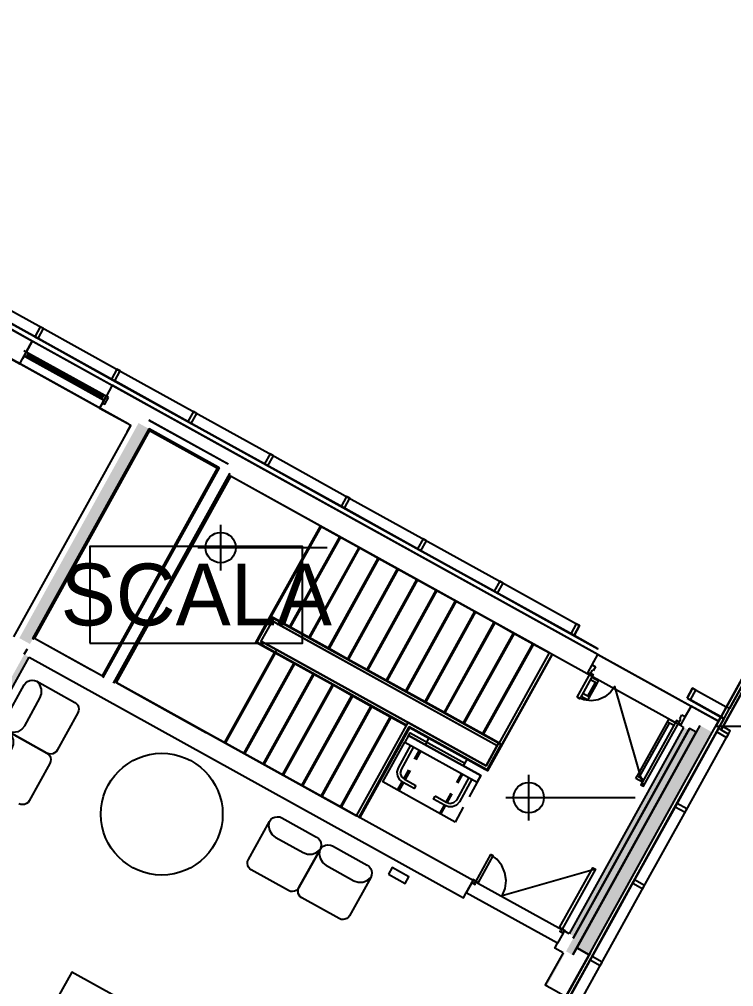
# Model space of a CAD drawing. Header units: metres. Extents: x 2.5 to 42.6, y 0.9 to 31.9.
# Drawn here: x 20.78 to 24.48, y 6.67 to 11.68 of the extents above; entities that cross this region are included whole.
import ezdxf

# ---------------------------------------------------------------- set-up
doc = ezdxf.new("R2010")
doc.units = ezdxf.units.M
for name, color, linetype in [('ARREDI', 9, 'Continuous'), ('INFISSI_VETRATE', 4, 'Continuous'), ('PARETI_STRUTTURE', 7, 'Continuous'), ('PILASTRI_SETTI', 8, 'Continuous'), ('WAYFINDING_RIQUADRI', 7, 'Continuous'), ('WAYFINDING_TESTI', 7, 'Continuous')]:
    doc.layers.add(name, color=color, linetype=linetype)

msp = doc.modelspace()

# ---------------------------------------------------------------- linework, layer by layer
at = {"layer": 'ARREDI'}
for points in [[(20.6749, 10.1408), (20.8729, 10.031), (20.8731, 10.0314), (20.6751, 10.1411)], [(20.8729, 10.031), (21.2689, 9.8115)], [(20.8209, 9.9297), (20.8313, 9.9485), (20.8375, 9.9451), (20.8382, 9.9463), (20.8198, 9.9564), (20.8088, 9.9365)], [(20.8209, 9.9297), (20.8269, 9.9264), (20.8302, 9.9325), (20.8242, 9.9358)], [(20.8312, 9.9342), (20.8283, 9.9358), (20.8273, 9.9341), (20.8302, 9.9325)], [(20.8356, 9.9416), (20.8311, 9.9441), (20.8281, 9.9386), (20.8325, 9.9361)], [(20.8338, 9.9472), (20.833, 9.9457), (20.8365, 9.9438), (20.8373, 9.9452)], [(21.2689, 9.8115), (21.6649, 9.592), (21.6651, 9.5924), (21.2691, 9.8119)], [(21.2099, 9.7141), (21.2132, 9.7202), (21.2073, 9.7235), (21.2039, 9.7174)], [(21.2082, 9.7252), (21.2073, 9.7235), (21.2101, 9.7219), (21.2111, 9.7236)], [(21.2122, 9.7329), (21.2091, 9.7274), (21.2136, 9.7249), (21.2166, 9.7304)], [(21.2099, 9.7141), (21.222, 9.7074), (21.2331, 9.7274), (21.2148, 9.7376), (21.2141, 9.7364), (21.2203, 9.7329)], [(21.2178, 9.7343), (21.2144, 9.7362), (21.2136, 9.7348), (21.217, 9.7329)], [(21.6649, 9.592), (22.061, 9.3725), (22.0612, 9.3728), (21.6651, 9.5924)], [(22.061, 9.3725), (22.457, 9.153), (22.4572, 9.1533), (22.0612, 9.3729)], [(22.457, 9.153), (22.853, 8.9335), (22.8532, 8.9338), (22.4572, 9.1533)], [(24.9544, 9.0081), (24.4577, 8.112)], [(22.8531, 8.9335), (23.2491, 8.714), (23.2493, 8.7143), (22.8532, 8.9338)], [(23.2491, 8.714), (23.6451, 8.4945), (23.6453, 8.4948), (23.2493, 8.7143)], [(23.6451, 8.4945), (23.7771, 8.4213), (23.7773, 8.4217), (23.6453, 8.4948)], [(22.1095, 8.4021), (22.7879, 8.026)], [(24.2467, 8.161), (24.4293, 8.0598), (24.4295, 8.0602), (24.2469, 8.1614)], [(24.4289, 8.06), (24.3963, 8.0011)], [(22.5421, 7.5501), (22.8017, 8.0184)], [(22.8017, 8.0184), (23.1942, 7.8008)], [(22.8017, 8.0184), (23.2046, 7.7951)], [(24.4007, 8.0092), (24.1812, 7.6132), (24.1816, 7.613), (24.4011, 8.009)], [(22.7981, 7.9731), (22.7793, 7.9392), (23.153, 7.7321), (23.1718, 7.766)], [(22.7981, 7.9731), (22.8058, 7.9869), (23.0885, 7.8301), (23.0809, 7.8164)], [(22.8846, 7.9252), (22.9046, 7.9613), (23.1009, 7.8525), (23.0809, 7.8164)], [(23.2729, 7.9103), (23.2806, 7.924)], [(24.1812, 7.6132), (23.9617, 7.2171), (23.9621, 7.217), (24.1816, 7.613)], [(22.6937, 7.2556), (22.7798, 7.2078), (22.7989, 7.2423), (22.7128, 7.29)], [(23.9617, 7.2171), (23.7422, 6.8211), (23.7426, 6.8209), (23.9621, 7.2169)], [(23.7422, 6.8211), (23.6228, 6.6057), (23.6232, 6.6055), (23.7426, 6.8209)], [(21.6486, 6.195), (21.7441, 6.3672), (21.0553, 6.749), (20.9599, 6.5768)]]:
    msp.add_lwpolyline(points, close=True, dxfattribs=at)
for points in [[(20.8729, 10.031), (20.6749, 10.1408)], [(20.8817, 10.0266), (21.2605, 9.8166)], [(21.6649, 9.592), (21.2689, 9.8115)], [(22.061, 9.3725), (21.665, 9.592)], [(22.457, 9.153), (22.061, 9.3725)], [(22.8531, 8.9335), (22.457, 9.153)], [(24.9636, 8.9923), (24.4145, 8.0016)], [(24.4145, 8.0016), (24.9636, 8.9923)], [(23.2491, 8.714), (22.8531, 8.9335)], [(23.6451, 8.4945), (23.2491, 8.714)], [(22.0856, 8.5864), (22.013, 8.4555), (22.0818, 8.5795)], [(22.0917, 8.565), (22.0344, 8.4617), (22.1171, 8.4159)], [(23.2557, 7.9198), (22.0917, 8.565), (22.0344, 8.4617)], [(22.0906, 8.5791), (22.0837, 8.5829), (22.0817, 8.5795)], [(22.0887, 8.5756), (22.0817, 8.5795), (22.0886, 8.5757)], [(22.0837, 8.5829), (22.0818, 8.5795)], [(22.0848, 8.5688), (22.0925, 8.5826)], [(23.2557, 7.9198), (22.0848, 8.5688)], [(22.0856, 8.5864), (23.2806, 7.924)], [(22.0925, 8.5826), (23.2805, 7.924)], [(22.1171, 8.4158), (22.0344, 8.4617)], [(23.7771, 8.4213), (23.6451, 8.4945)], [(22.013, 8.4555), (22.1095, 8.4021), (22.1171, 8.4158), (23.1984, 7.8165)], [(22.1095, 8.4021), (22.013, 8.4555)], [(23.2633, 7.9336), (23.1984, 7.8165), (22.1171, 8.4158)], [(20.8103, 8.2348), (20.8176, 8.2447), (20.8273, 8.2524), (20.8386, 8.2573), (20.8508, 8.2591), (20.8631, 8.2577), (20.8746, 8.2532)], [(20.7111, 8.0557), (20.8103, 8.2348)], [(20.8124, 8.0237), (20.8912, 8.1658), (20.899, 8.1885), (20.8987, 8.2125), (20.8902, 8.2349), (20.8745, 8.2532), (21.0721, 8.1437)], [(24.4289, 8.06), (24.2467, 8.161)], [(21.0721, 8.1437), (21.0804, 8.1376), (21.0868, 8.1295), (21.0909, 8.1201), (21.0924, 8.1099), (21.0913, 8.0997), (21.0875, 8.0901)], [(21.0875, 8.0901), (20.9806, 7.8973)], [(20.8124, 8.0237), (20.7973, 8.005), (20.7768, 7.9926), (20.7532, 7.9879), (20.7295, 7.9915), (20.7196, 7.9988), (20.7119, 8.0084), (20.707, 8.0198), (20.7051, 8.032), (20.7065, 8.0442), (20.7111, 8.0557)], [(22.5283, 7.5577), (22.7955, 8.0398)], [(22.5283, 7.5577), (22.7955, 8.0398), (23.1984, 7.8165)], [(23.1984, 7.8165), (22.7955, 8.0398)], [(24.1809, 7.6134), (24.4004, 8.0094)], [(24.4004, 8.0094), (24.4007, 8.0092), (24.1812, 7.6132), (24.1809, 7.6134)], [(24.4004, 8.0094), (24.407, 8.0212)], [(24.4074, 8.0212), (24.4007, 8.0092), (24.4004, 8.0094)], [(20.6673, 7.7619), (20.7461, 7.904), (20.7539, 7.9267), (20.7536, 7.9507), (20.7451, 7.9732), (20.7294, 7.9914), (20.927, 7.8819)], [(20.9271, 7.8819), (20.7295, 7.9915)], [(22.7981, 7.9731), (22.7793, 7.9392)], [(22.7981, 7.9731), (23.1718, 7.766), (23.153, 7.7321)], [(23.0385, 7.5254), (22.6648, 7.7325), (22.7793, 7.9392)], [(22.8086, 7.9229), (22.7437, 7.8059)], [(22.8241, 7.9144), (22.7592, 7.7973)], [(22.7793, 7.9392), (23.153, 7.7321)], [(23.1984, 7.8165), (23.2633, 7.9336), (23.2771, 7.9259), (23.2046, 7.7951)], [(23.2046, 7.7951), (23.2771, 7.9259), (23.2633, 7.9336)], [(23.2729, 7.9103), (23.2695, 7.9122)], [(23.2695, 7.9122), (23.2729, 7.9103)], [(20.927, 7.8819), (20.9353, 7.8758), (20.9417, 7.8677), (20.9458, 7.8583), (20.9473, 7.8481), (20.9462, 7.8379), (20.9424, 7.8283)], [(20.9806, 7.8973), (20.9745, 7.889), (20.9665, 7.8826), (20.957, 7.8785), (20.9469, 7.877), (20.9366, 7.8782), (20.9271, 7.8819)], [(22.8291, 7.8503), (22.8551, 7.8972)], [(22.862, 7.8934), (22.836, 7.8465)], [(20.9424, 7.8283), (20.8355, 7.6355)], [(22.7437, 7.8059), (22.7372, 7.7846)], [(22.7372, 7.7846), (22.7398, 7.7625)], [(22.7398, 7.7625), (22.7512, 7.7434)], [(22.7592, 7.7973), (22.7547, 7.7777)], [(22.7547, 7.7777), (22.7614, 7.7588)], [(22.7614, 7.7588), (22.7771, 7.7464)], [(22.7729, 7.7488), (22.7988, 7.7956)], [(22.8057, 7.7918), (22.7797, 7.745)], [(23.0721, 7.7769), (23.0461, 7.7301)], [(23.053, 7.7262), (23.0789, 7.7731)], [(22.7406, 7.6905), (22.7643, 7.7333)], [(22.7711, 7.7295), (22.7475, 7.6867)], [(22.7512, 7.7433), (22.7694, 7.7305)], [(22.8348, 7.7145), (22.8262, 7.699), (22.7694, 7.7305)], [(22.7771, 7.7464), (22.8348, 7.7145)], [(23.1099, 7.7559), (23.045, 7.6388)], [(23.1254, 7.7473), (23.0605, 7.6303)], [(23.153, 7.7321), (23.1109, 7.6561)], [(22.983, 7.612), (22.9262, 7.6435), (22.9348, 7.659)], [(22.9924, 7.6271), (22.9348, 7.659)], [(23.0158, 7.6754), (22.9898, 7.6285)], [(22.9967, 7.6247), (23.0227, 7.6716)], [(20.8355, 7.6355), (20.8294, 7.6272), (20.8213, 7.6208), (20.8119, 7.6167), (20.8018, 7.6152), (20.7915, 7.6164), (20.782, 7.6201)], [(22.9812, 7.613), (22.9575, 7.5703)], [(22.9644, 7.5665), (22.9881, 7.6092)], [(23.0036, 7.6035), (22.983, 7.612)], [(23.0113, 7.6203), (22.9924, 7.6271)], [(23.0308, 7.6247), (23.0113, 7.6203)], [(23.046, 7.6134), (23.0258, 7.604)], [(23.045, 7.6388), (23.0308, 7.6247)], [(23.0605, 7.6302), (23.046, 7.6134)], [(23.9614, 7.2173), (24.1809, 7.6134)], [(24.1809, 7.6134), (24.1812, 7.6132), (23.9617, 7.2171), (23.9614, 7.2173)], [(23.0258, 7.604), (23.0036, 7.6035)], [(23.0806, 7.6014), (23.0385, 7.5254)], [(21.9691, 7.331), (22.0786, 7.5286)], [(22.1108, 7.4457), (22.0921, 7.4608), (22.0797, 7.4813), (22.075, 7.5049), (22.0786, 7.5286), (22.0859, 7.5385), (22.0956, 7.5462), (22.1069, 7.5511), (22.1191, 7.5529), (22.1314, 7.5516), (22.1428, 7.547)], [(22.1428, 7.547), (22.3219, 7.4478)], [(22.1108, 7.4457), (22.2529, 7.3669), (22.2756, 7.3591), (22.2996, 7.3594), (22.3221, 7.3679), (22.3403, 7.3835), (22.2308, 7.1859)], [(22.3219, 7.4478), (22.3318, 7.4404), (22.3395, 7.4308), (22.3444, 7.4195), (22.3463, 7.4073), (22.3449, 7.395), (22.3403, 7.3835)], [(22.3726, 7.3006), (22.3539, 7.3157), (22.3415, 7.3362), (22.3368, 7.3598), (22.3404, 7.3835), (22.3477, 7.3934), (22.3574, 7.4011), (22.3687, 7.406), (22.3809, 7.4078), (22.3932, 7.4064), (22.4046, 7.4019)], [(22.2309, 7.1859), (22.3404, 7.3835)], [(22.4046, 7.4019), (22.5837, 7.3027)], [(21.9844, 7.2775), (21.9762, 7.2836), (21.9698, 7.2916), (21.9657, 7.3011), (21.9642, 7.3112), (21.9653, 7.3214), (21.9691, 7.331)], [(22.1773, 7.1706), (21.9844, 7.2775)], [(22.3726, 7.3006), (22.5147, 7.2218), (22.5374, 7.214), (22.5614, 7.2143), (22.5839, 7.2228), (22.6021, 7.2384), (22.4926, 7.0408)], [(22.5837, 7.3027), (22.5936, 7.2953), (22.6013, 7.2857), (22.6062, 7.2744), (22.608, 7.2622), (22.6067, 7.2499), (22.6021, 7.2384)], [(23.8602, 7.0348), (23.9614, 7.2173)], [(23.9614, 7.2173), (23.9617, 7.2171), (23.8606, 7.0346), (23.8602, 7.0348)], [(22.2308, 7.1859), (22.2247, 7.1777), (22.2167, 7.1713), (22.2072, 7.1672), (22.1971, 7.1657), (22.1869, 7.1668), (22.1773, 7.1706)], [(22.2462, 7.1324), (22.238, 7.1385), (22.2316, 7.1465), (22.2275, 7.156), (22.226, 7.1661), (22.2271, 7.1763), (22.2309, 7.1859)], [(22.4391, 7.0255), (22.2462, 7.1324)], [(22.4926, 7.0408), (22.4865, 7.0326), (22.4785, 7.0262), (22.469, 7.0221), (22.4589, 7.0206), (22.4487, 7.0217), (22.4391, 7.0255)], [(23.7419, 6.8213), (23.8602, 7.0348)], [(23.8602, 7.0348), (23.8606, 7.0346), (23.7422, 6.8211), (23.7419, 6.8213)], [(23.5224, 6.4253), (23.7419, 6.8213)], [(23.7419, 6.8213), (23.7422, 6.8211), (23.5227, 6.4251), (23.5224, 6.4253)]]:
    msp.add_lwpolyline(points, dxfattribs=at)
msp.add_circle((21.5212, 7.566), 0.315, dxfattribs=at)
at = {"layer": 'INFISSI_VETRATE'}
for points in [[(20.8306, 9.9345), (20.8324, 9.9362)], [(20.837, 9.9408), (20.8387, 9.9426)], [(20.8485, 9.9245), (20.8503, 9.9263)], [(20.8549, 9.9309), (20.8566, 9.9327)], [(20.8665, 9.9146), (20.8682, 9.9164)], [(20.8728, 9.921), (20.8746, 9.9227)], [(20.8907, 9.9111), (20.8925, 9.9128)], [(20.8844, 9.9047), (20.8861, 9.9064)], [(20.9023, 9.8948), (20.904, 9.8965)], [(20.9087, 9.9011), (20.9104, 9.9029)], [(20.9202, 9.8848), (20.9219, 9.8866)], [(20.9266, 9.8912), (20.9283, 9.8929)], [(20.9381, 9.8749), (20.9398, 9.8766)], [(20.9445, 9.8813), (20.9462, 9.883)], [(20.956, 9.865), (20.9578, 9.8667)], [(20.9624, 9.8713), (20.9641, 9.8731)], [(20.9803, 9.8614), (20.982, 9.8632)], [(20.9739, 9.855), (20.9757, 9.8568)], [(20.9918, 9.8451), (20.9936, 9.8469)], [(20.9982, 9.8515), (21, 9.8532)], [(21.0098, 9.8352), (21.0115, 9.8369)], [(21.0161, 9.8416), (21.0179, 9.8433)], [(21.0277, 9.8253), (21.0294, 9.827)], [(21.034, 9.8316), (21.0358, 9.8334)], [(21.0456, 9.8153), (21.0473, 9.8171)], [(21.052, 9.8217), (21.0537, 9.8234)], [(21.0699, 9.8118), (21.0716, 9.8135)], [(21.0635, 9.8054), (21.0652, 9.8071)], [(21.0814, 9.7955), (21.0831, 9.7972)], [(21.0878, 9.8018), (21.0895, 9.8036)], [(21.0993, 9.7855), (21.1011, 9.7873)], [(21.1057, 9.7919), (21.1074, 9.7937)], [(21.1172, 9.7756), (21.119, 9.7774)], [(21.1236, 9.782), (21.1253, 9.7837)], [(21.1351, 9.7657), (21.1369, 9.7674)], [(21.1415, 9.7721), (21.1433, 9.7738)], [(21.1594, 9.7621), (21.1612, 9.7639)], [(21.1531, 9.7558), (21.1548, 9.7575)], [(21.171, 9.7458), (21.1727, 9.7476)], [(21.1773, 9.7522), (21.1791, 9.7539)], [(21.1889, 9.7359), (21.1906, 9.7376)], [(21.1953, 9.7423), (21.197, 9.744)], [(21.2068, 9.726), (21.2085, 9.7277)], [(21.2132, 9.7323), (21.2149, 9.7341)]]:
    msp.add_lwpolyline(points, dxfattribs=at)
at = {"layer": 'PARETI_STRUTTURE'}
for points in [[(17.4147, 11.9478), (17.4023, 11.9254), (24.4007, 8.0464), (24.4131, 8.0688)], [(17.6516, 11.7125), (17.6832, 11.7697), (21.2648, 9.7845)], [(21.1997, 9.6671), (17.6182, 11.6522)], [(21.3473, 9.5853), (20.1934, 10.2249)], [(20.7037, 10.1928), (20.9017, 10.083)], [(20.8515, 10.0136), (20.6707, 10.1138), (20.639, 10.0566)], [(20.8645, 10.0361), (20.6837, 10.1364)], [(20.9017, 10.083), (21.2977, 9.8635)], [(20.6056, 9.9964), (20.62, 10.0222), (20.6056, 9.9964), (20.7864, 9.8962), (20.8007, 9.922)], [(21.2605, 9.8166), (20.8817, 10.0266)], [(21.0265, 9.8419), (20.8078, 9.9631)], [(20.7864, 9.8962), (20.8008, 9.922)], [(20.8088, 9.9365), (20.8007, 9.922), (20.8198, 9.9564)], [(20.8088, 9.9365), (20.8269, 9.9264)], [(20.8269, 9.9365), (21.2124, 9.7229), (21.2136, 9.7249), (20.8281, 9.9386)], [(20.8269, 9.9264), (21.2039, 9.7174)], [(20.8271, 9.9263), (21.2037, 9.7176)], [(20.8382, 9.9463), (21.2148, 9.7376)], [(21.2148, 9.7376), (20.8382, 9.9463)], [(21.2977, 9.8635), (21.6938, 9.644)], [(21.2451, 9.7207), (21.0265, 9.8419)], [(21.4864, 9.6617), (21.2648, 9.7846), (21.2331, 9.7274)], [(21.2648, 9.7846), (21.2331, 9.7274)], [(21.6565, 9.5971), (21.2777, 9.8071)], [(21.2039, 9.7174), (21.222, 9.7074)], [(21.1997, 9.6671), (21.214, 9.6929), (21.1997, 9.6671), (21.361, 9.5777)], [(21.8893, 9.4384), (21.4864, 9.6617)], [(21.6938, 9.644), (22.0898, 9.4245)], [(21.361, 9.5777), (20.7544, 8.4833)], [(21.8179, 9.3583), (21.4563, 9.5587), (20.855, 8.4739), (20.8602, 8.471)], [(20.855, 8.4739), (21.4563, 9.5587)], [(21.3419, 9.5433), (21.361, 9.5777)], [(21.8645, 9.3774), (21.4547, 9.6046)], [(21.4547, 9.6046), (21.8576, 9.3812)], [(21.4614, 9.5558), (21.4563, 9.5587)], [(22.0526, 9.3776), (21.6737, 9.5876)], [(21.4586, 9.5506), (20.863, 8.4762), (21.1549, 8.3144)], [(21.2143, 8.2815), (21.8098, 9.3559), (21.4586, 9.5506)], [(21.4586, 9.5506), (21.8098, 9.3559)], [(21.8127, 9.3611), (21.4614, 9.5558)], [(23.777, 8.3921), (21.8893, 9.4384)], [(22.0898, 9.4245), (22.4858, 9.205)], [(21.8179, 9.3582), (21.2166, 8.2735)], [(21.2195, 8.2786), (21.8179, 9.3583), (21.8127, 9.3611)], [(21.8576, 9.3812), (21.8645, 9.3774)], [(22.4486, 9.1581), (22.0698, 9.3681)], [(20.863, 8.4762), (21.2143, 8.2815), (21.8098, 9.3559)], [(21.2717, 8.2429), (21.873, 9.3277)], [(21.8682, 9.3191), (21.2765, 8.2515)], [(21.8768, 9.3143), (21.2851, 8.2468), (22.5283, 7.5577)], [(23.7262, 8.3005), (23.7215, 8.2919), (21.8768, 9.3143), (21.2851, 8.2468)], [(21.8761, 9.3131), (21.2851, 8.2468)], [(21.873, 9.3277), (21.8682, 9.3191)], [(23.2668, 7.9317), (23.5264, 8.4), (21.8768, 9.3143)], [(22.084, 8.5917), (22.3417, 9.0566), (21.8768, 9.3143)], [(22.4858, 9.205), (22.8819, 8.9855)], [(22.8446, 8.9386), (22.4658, 9.1486)], [(21.8258, 9.0629), (21.8258, 8.8266)], [(22.3452, 9.0547), (22.0875, 8.5898)], [(22.3417, 9.0566), (22.4416, 9.0013)], [(24.9339, 9.0084), (24.3867, 8.0212), (34.0879, 8.0216)], [(24.4419, 8.1208), (24.9339, 9.0084), (34.1469, 9.018)], [(22.1839, 8.5364), (22.4416, 9.0013), (22.5415, 8.9459)], [(22.445, 8.9994), (22.1873, 8.5345)], [(22.8819, 8.9855), (23.2779, 8.766)], [(21.7077, 8.9448), (22.377, 8.9448)], [(22.2838, 8.481), (22.5415, 8.9459), (22.6413, 8.8906)], [(22.5449, 8.944), (22.2872, 8.4791)], [(23.2407, 8.7191), (22.8618, 8.9291)], [(22.3836, 8.4257), (22.6413, 8.8906), (22.7412, 8.8352)], [(22.6448, 8.8887), (22.3871, 8.4238)], [(22.4835, 8.3703), (22.7412, 8.8352), (22.8411, 8.7799)], [(22.7446, 8.8333), (22.487, 8.3684)], [(22.5834, 8.315), (22.8411, 8.7799), (22.9409, 8.7245)], [(22.8445, 8.778), (22.5868, 8.3131)], [(23.2779, 8.766), (23.6825, 8.5417)], [(22.6832, 8.2596), (22.9409, 8.7245), (23.0408, 8.6692)], [(22.9444, 8.7226), (22.6867, 8.2577)], [(23.6367, 8.4996), (23.2579, 8.7095)], [(22.7831, 8.2043), (23.0408, 8.6692), (23.1407, 8.6138)], [(23.0442, 8.6673), (22.7866, 8.2024)], [(22.883, 8.1489), (23.1407, 8.6138), (23.2405, 8.5584)], [(23.1441, 8.6119), (22.8864, 8.147)], [(22.0077, 8.454), (22.084, 8.5917)], [(22.084, 8.5917), (22.1839, 8.5364)], [(22.9829, 8.0936), (23.2405, 8.5585), (23.3404, 8.5031)], [(22.1839, 8.5364), (22.2838, 8.481)], [(23.244, 8.5565), (22.9863, 8.0916)], [(23.6825, 8.5417), (23.6539, 8.49)], [(20.8602, 8.471), (20.855, 8.4739)], [(22.2838, 8.481), (22.3836, 8.4257)], [(23.0827, 8.0382), (23.3404, 8.5031), (23.4403, 8.4478)], [(23.3439, 8.5012), (23.0862, 8.0363)], [(20.8102, 8.393), (20.8245, 8.4188)], [(20.8245, 8.4188), (20.8102, 8.3929)], [(22.1075, 8.3986), (22.0077, 8.454)], [(22.3836, 8.4257), (22.4835, 8.3703)], [(23.1826, 7.9828), (23.4403, 8.4477), (23.5264, 8.4)], [(23.4437, 8.4458), (23.186, 7.9809)], [(20.4427, 7.73), (20.4686, 7.7157), (20.836, 8.3786)], [(20.836, 8.3786), (21.1912, 8.1817)], [(22.1075, 8.3986), (21.8499, 7.9337), (21.75, 7.9891)], [(21.8464, 7.9356), (22.1041, 8.4005)], [(22.2074, 8.3433), (22.1075, 8.3986)], [(22.4835, 8.3703), (22.5834, 8.315)], [(23.2825, 7.9275), (23.5401, 8.3924), (23.2061, 7.7897), (22.8032, 8.0131), (22.5455, 7.5481)], [(23.7453, 8.3349), (23.777, 8.3921), (24.2591, 8.1249), (24.229, 8.0705)], [(23.7468, 8.3377), (23.777, 8.3921)], [(22.2074, 8.3433), (21.9497, 7.8784), (21.8499, 7.9337)], [(21.9463, 7.8803), (22.204, 8.3452)], [(22.3073, 8.2879), (22.2074, 8.3433)], [(22.5834, 8.315), (22.6833, 8.2596)], [(23.7262, 8.3005), (23.7453, 8.3349)], [(23.7262, 8.3005), (23.7453, 8.3349)], [(23.7478, 8.311), (23.7368, 8.2911)], [(23.7468, 8.3377), (23.7641, 8.3282)], [(23.753, 8.3082), (23.7478, 8.311)], [(23.7641, 8.3282), (23.753, 8.3082)], [(21.2166, 8.2735), (21.2195, 8.2786)], [(22.3073, 8.2879), (22.0496, 7.823), (21.9497, 7.8784)], [(22.0462, 7.8249), (22.3038, 8.2898)], [(22.4072, 8.2326), (22.3073, 8.2879)], [(22.6832, 8.2596), (22.7831, 8.2042)], [(23.7396, 8.2962), (23.7534, 8.2886), (23.6837, 8.1629), (23.67, 8.1705)], [(23.67, 8.1705), (23.7396, 8.2962)], [(23.7215, 8.2919), (23.7247, 8.2978)], [(24.2036, 8.0247), (23.7215, 8.2919)], [(23.7368, 8.2911), (23.7247, 8.2978)], [(23.7726, 8.242), (23.7381, 8.261)], [(23.7458, 8.2748), (23.7802, 8.2557)], [(21.2765, 8.2515), (21.2717, 8.2429)], [(23.1315, 7.2234), (21.2851, 8.2468)], [(21.2851, 8.2468), (21.75, 7.9891)], [(22.4072, 8.2326), (22.1495, 7.7677), (22.0496, 7.823)], [(22.146, 7.7696), (22.4037, 8.2345)], [(22.507, 8.1772), (22.4072, 8.2326)], [(24.0134, 7.71), (24.1976, 8.0424), (24.1839, 8.05), (23.9997, 7.7177), (24.0135, 7.71), (23.8653, 8.2266), (23.843, 8.1964), (23.8136, 8.1731), (23.7792, 8.1581), (23.7421, 8.1525), (23.7049, 8.1568), (23.67, 8.1705)], [(23.7622, 8.2477), (23.7231, 8.1771)], [(23.7334, 8.1714), (23.7726, 8.242), (23.7802, 8.2557)], [(24.2383, 8.1661), (24.267, 8.2178)], [(24.267, 8.2178), (24.4409, 8.1214)], [(21.1912, 8.1817), (23.0818, 7.1338), (23.0962, 7.1597)], [(22.507, 8.1772), (22.2493, 7.7123), (22.1495, 7.7677)], [(22.2459, 7.7142), (22.5036, 8.1791)], [(22.6069, 8.1219), (22.507, 8.1772)], [(22.7831, 8.2043), (22.883, 8.1489)], [(23.6914, 8.1767), (23.7258, 8.1576)], [(23.7334, 8.1714), (23.699, 8.1904)], [(23.7258, 8.1576), (23.7334, 8.1714)], [(24.4122, 8.0697), (24.2555, 8.1566)], [(22.6069, 8.1219), (22.3492, 7.6569), (22.2493, 7.7123)], [(22.3458, 7.6589), (22.6034, 8.1238)], [(22.7068, 8.0665), (22.6069, 8.1219)], [(22.883, 8.1489), (22.9829, 8.0936)], [(24.4007, 8.0464), (24.2591, 8.1249), (24.2274, 8.0677)], [(24.4409, 8.1214), (24.4122, 8.0697)], [(22.7068, 8.0665), (22.4491, 7.6016), (22.3492, 7.6569)], [(22.4456, 7.6035), (22.7033, 8.0684)], [(22.786, 8.0226), (22.7068, 8.0665)], [(22.9829, 8.0935), (23.0827, 8.0382)], [(24.1427, 8.057), (24.1351, 8.0433)], [(24.1772, 8.038), (24.1427, 8.057)], [(24.1948, 8.0372), (24.2058, 8.0572)], [(24.2007, 8.06), (24.2118, 8.08)], [(24.2058, 8.0572), (24.2007, 8.06)], [(24.2274, 8.0677), (24.2084, 8.0333)], [(24.2274, 8.0677), (24.2084, 8.0333)], [(24.2118, 8.08), (24.229, 8.0705)], [(22.8032, 8.0131), (22.5455, 7.5481), (22.5421, 7.5501)], [(22.8066, 8.0111), (22.7997, 8.015)], [(22.9065, 7.9558), (22.8066, 8.0111)], [(23.0827, 8.0382), (23.1826, 7.9828)], [(24.2208, 8.0151), (23.6291, 6.9476)], [(23.6469, 6.8375), (24.2858, 7.9903), (24.2514, 8.0094)], [(24.3049, 8.0248), (24.2858, 7.9903), (24.2514, 8.0094), (23.6501, 6.9246)], [(24.3049, 8.0248), (23.6674, 6.8745), (23.7315, 6.839), (24.369, 7.9893)], [(24.1695, 8.0242), (24.1351, 8.0433), (23.9805, 7.7643)], [(24.1454, 8.0375), (23.9908, 7.7586)], [(24.2068, 8.0305), (24.1948, 8.0372)], [(24.2084, 8.0333), (24.2036, 8.0247), (24.2208, 8.0151)], [(24.2466, 8.0008), (24.2514, 8.0094)], [(24.369, 7.9893), (24.4007, 8.0464)], [(24.4074, 8.0212), (24.4007, 8.0092)], [(24.4145, 8.0016), (24.4524, 7.9806), (24.462, 7.9978), (24.4241, 8.0188)], [(23.1826, 7.9828), (23.2687, 7.9351)], [(23.6549, 6.9332), (24.2466, 8.0008)], [(24.1864, 7.6216), (24.3915, 7.9918)], [(24.2332, 7.5844), (24.4432, 7.9632)], [(24.3915, 7.9918), (24.4432, 7.9632)], [(23.0064, 7.9004), (22.9065, 7.9558)], [(23.1062, 7.8451), (23.0064, 7.9004)], [(23.1923, 7.7974), (23.1062, 7.8451)], [(23.1942, 7.8008), (23.1923, 7.7974)], [(23.4194, 7.5333), (23.4194, 7.7695)], [(23.9729, 7.7505), (23.9805, 7.7643)], [(23.9805, 7.7643), (24.0149, 7.7452)], [(24.0073, 7.7315), (23.9729, 7.7505)], [(24.0149, 7.7452), (24.0073, 7.7315)], [(23.3012, 7.6514), (23.9706, 7.6514)], [(24.186, 7.6218), (24.1765, 7.6046)], [(22.5283, 7.5577), (22.4491, 7.6016)], [(23.9668, 7.2256), (24.1768, 7.6044)], [(24.0137, 7.1883), (24.2332, 7.5843)], [(22.5421, 7.5501), (22.5455, 7.5482)], [(23.145, 7.2194), (23.1588, 7.2118), (23.2352, 7.3496), (23.2214, 7.3572)], [(23.2214, 7.3572), (23.145, 7.2194)], [(23.7645, 7.2812), (23.5927, 6.9713), (23.579, 6.9789), (23.7508, 7.2889), (23.7645, 7.2813), (23.2828, 7.1431), (23.2979, 7.1813), (23.3025, 7.2222), (23.2964, 7.2629), (23.28, 7.3006), (23.2544, 7.3328), (23.2214, 7.3572)], [(23.1252, 7.2121), (23.0962, 7.1597), (23.1267, 7.2148)], [(23.1252, 7.212), (23.1424, 7.2025), (23.1426, 7.2028), (23.1374, 7.2057), (23.145, 7.2195), (23.1296, 7.228), (23.128, 7.2253), (23.1315, 7.2234), (23.1267, 7.2148)], [(23.1267, 7.2148), (23.1315, 7.2234)], [(23.1435, 7.2167), (23.5912, 6.9686)], [(23.7473, 6.8295), (23.9573, 7.2083)], [(23.9665, 7.2258), (23.957, 7.2085)], [(23.5967, 6.8485), (23.5536, 6.8723), (23.5679, 6.8982), (23.0962, 7.1597)], [(23.7942, 6.7923), (24.0137, 7.1883)], [(23.5985, 6.9533), (23.6033, 6.9619), (23.6067, 6.96), (23.6082, 6.9627), (23.5927, 6.9713), (23.5851, 6.9575), (23.5799, 6.9604), (23.5797, 6.9601), (23.597, 6.9505)], [(23.6291, 6.9476), (23.6033, 6.9619), (23.5985, 6.9533)], [(23.5985, 6.9533), (23.5679, 6.8982)], [(23.597, 6.9506), (23.5679, 6.8982)], [(23.6501, 6.9246), (23.6549, 6.9332)], [(23.5477, 6.6586), (23.6118, 6.6231), (23.7315, 6.839), (23.6674, 6.8746)], [(23.6674, 6.8746), (23.6469, 6.8375)], [(23.7381, 6.8511), (23.2075, 5.8937)], [(23.5967, 6.8485), (23.5047, 6.6825), (23.5133, 6.6777)], [(23.6232, 6.6055), (23.7378, 6.8123)], [(23.747, 6.8297), (23.7375, 6.8125)], [(23.6749, 6.5769), (23.7942, 6.7923)], [(23.5133, 6.6777), (23.5477, 6.6586)]]:
    msp.add_lwpolyline(points, dxfattribs=at)
for points in [[(20.8645, 10.0361), (20.8817, 10.0266), (20.9103, 10.0783), (20.8931, 10.0878)], [(20.8515, 10.0136), (20.8198, 9.9564)], [(21.2331, 9.7274), (20.8198, 9.9564), (20.8088, 9.9365), (21.222, 9.7074)], [(20.8269, 9.9365), (20.8281, 9.9386), (21.2136, 9.7249), (21.2124, 9.7229)], [(21.2167, 9.7304), (20.8311, 9.9441), (20.8323, 9.9462), (21.2178, 9.7325)], [(21.2178, 9.7325), (20.8323, 9.9462), (20.8311, 9.9441), (21.2167, 9.7304)], [(21.2605, 9.8166), (21.2777, 9.8071), (21.3063, 9.8587), (21.2891, 9.8683)], [(21.2451, 9.7207), (21.2331, 9.7274), (21.214, 9.6929), (21.2261, 9.6863)], [(21.214, 9.693), (21.222, 9.7074)], [(21.6565, 9.5971), (21.6738, 9.5876), (21.7024, 9.6392), (21.6852, 9.6488)], [(22.0526, 9.3776), (22.0698, 9.3681), (22.0984, 9.4197), (22.0812, 9.4293)], [(22.4486, 9.1581), (22.4658, 9.1486), (22.4944, 9.2002), (22.4772, 9.2098)], [(22.8446, 8.9386), (22.8619, 8.9291), (22.8905, 8.9807), (22.8733, 8.9903)], [(23.2407, 8.7191), (23.2579, 8.7096), (23.2865, 8.7612), (23.2693, 8.7707)], [(23.6367, 8.4996), (23.6539, 8.49), (23.6825, 8.5417), (23.6653, 8.5512)], [(24.2383, 8.1661), (24.2555, 8.1566), (24.2842, 8.2082), (24.267, 8.2178)], [(24.4122, 8.0697), (24.4295, 8.0602), (24.4581, 8.1118), (24.4409, 8.1214)], [(24.4011, 8.009), (24.3915, 7.9918), (24.4432, 7.9632), (24.4527, 7.9804)], [(24.1864, 7.6216), (24.1768, 7.6044), (24.2285, 7.5757), (24.238, 7.593)], [(23.9668, 7.2256), (23.9573, 7.2083), (24.009, 7.1797), (24.0185, 7.1969)], [(23.7473, 6.8295), (23.7378, 6.8123), (23.7895, 6.7837), (23.799, 6.8009)]]:
    msp.add_lwpolyline(points, close=True, dxfattribs=at)
for centre in [(21.8258, 8.9448), (23.4194, 7.6514)]:
    msp.add_circle(centre, 0.0787, dxfattribs=at)
at = {"layer": 'PILASTRI_SETTI'}
for points in [[(20.8397, 8.4463), (21.4563, 9.5587), (20.7846, 8.4769), (21.4012, 9.5892)], [(20.8602, 8.471), (21.4614, 9.5558), (20.855, 8.4739), (21.4563, 9.5587)], [(21.2195, 8.2786), (21.8179, 9.3583), (21.2143, 8.2815), (21.8127, 9.3611)], [(21.2851, 8.2468), (21.8768, 9.3143), (21.2765, 8.2515), (21.8682, 9.3191)], [(20.4685, 7.7157), (20.836, 8.3786), (20.4427, 7.73), (20.8101, 8.393)], [(23.6469, 6.8375), (24.2858, 7.9903), (23.6125, 6.8566), (24.2514, 8.0094)], [(23.6549, 6.9332), (24.2466, 8.0008), (23.6291, 6.9476), (24.2208, 8.0151)], [(23.7315, 6.839), (24.369, 7.9893), (23.6674, 6.8745), (24.3049, 8.0248)], [(23.5133, 6.6777), (23.6053, 6.8437), (23.5047, 6.6825), (23.5967, 6.8485)]]:
    msp.add_solid(points, dxfattribs=at)
at = {"layer": 'WAYFINDING_RIQUADRI'}
msp.add_lwpolyline([(21.15, 8.45), (22.25, 8.45), (22.25, 8.95), (21.15, 8.95)], close=True, dxfattribs=at)

# ---------------------------------------------------------------- texts
at = {"layer": 'WAYFINDING_TESTI', "insert": (21.7, 8.7), "char_height": 0.32, "attachment_point": 5}
msp.add_mtext('SCALA', dxfattribs=at)

doc.saveas('drawing.dxf')
